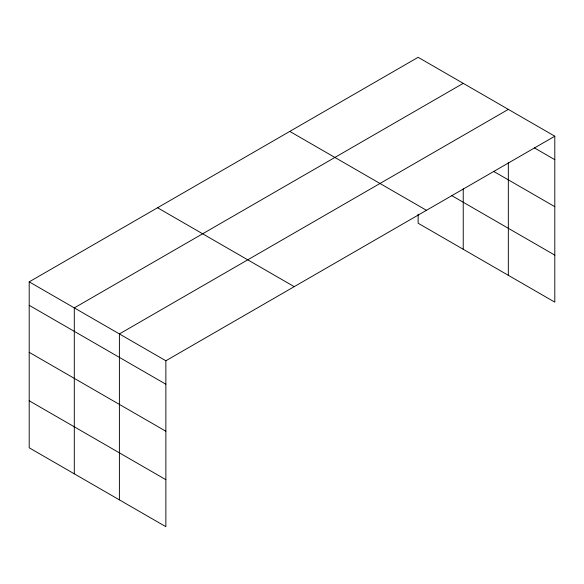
<?xml version="1.0" encoding="UTF-8"?>
<svg xmlns="http://www.w3.org/2000/svg" width="584" height="584" viewBox="0 0 584 584"><rect width="100%" height="100%" fill="white"/><g stroke="black" fill="none" stroke-linecap="round" stroke-linejoin="round"><path stroke-width="0.88" d="M508.336 162.68L508.336 275.32M29.2 281.853L165.863 360.759L165.863 526.695L29.2 447.789L29.2 281.853L418.137 57.305L554.8 136.211L554.8 302.147L418.137 223.241L418.137 214.204M463.236 83.344L74.299 307.892L74.299 473.828M508.336 109.383L119.399 333.931L119.399 499.868M165.863 360.759L554.8 136.211M534.323 147.847L554.8 159.673M493.56 171.331L554.8 206.685M451.571 195.531L554.8 255.128M289.788 131.407L426.451 210.306M157.549 207.751L294.212 286.656M29.2 305.315L165.863 384.221M29.2 352.334L165.863 431.24M29.2 400.777L165.863 479.676M463.236 188.807L463.236 249.28"/></g></svg>
